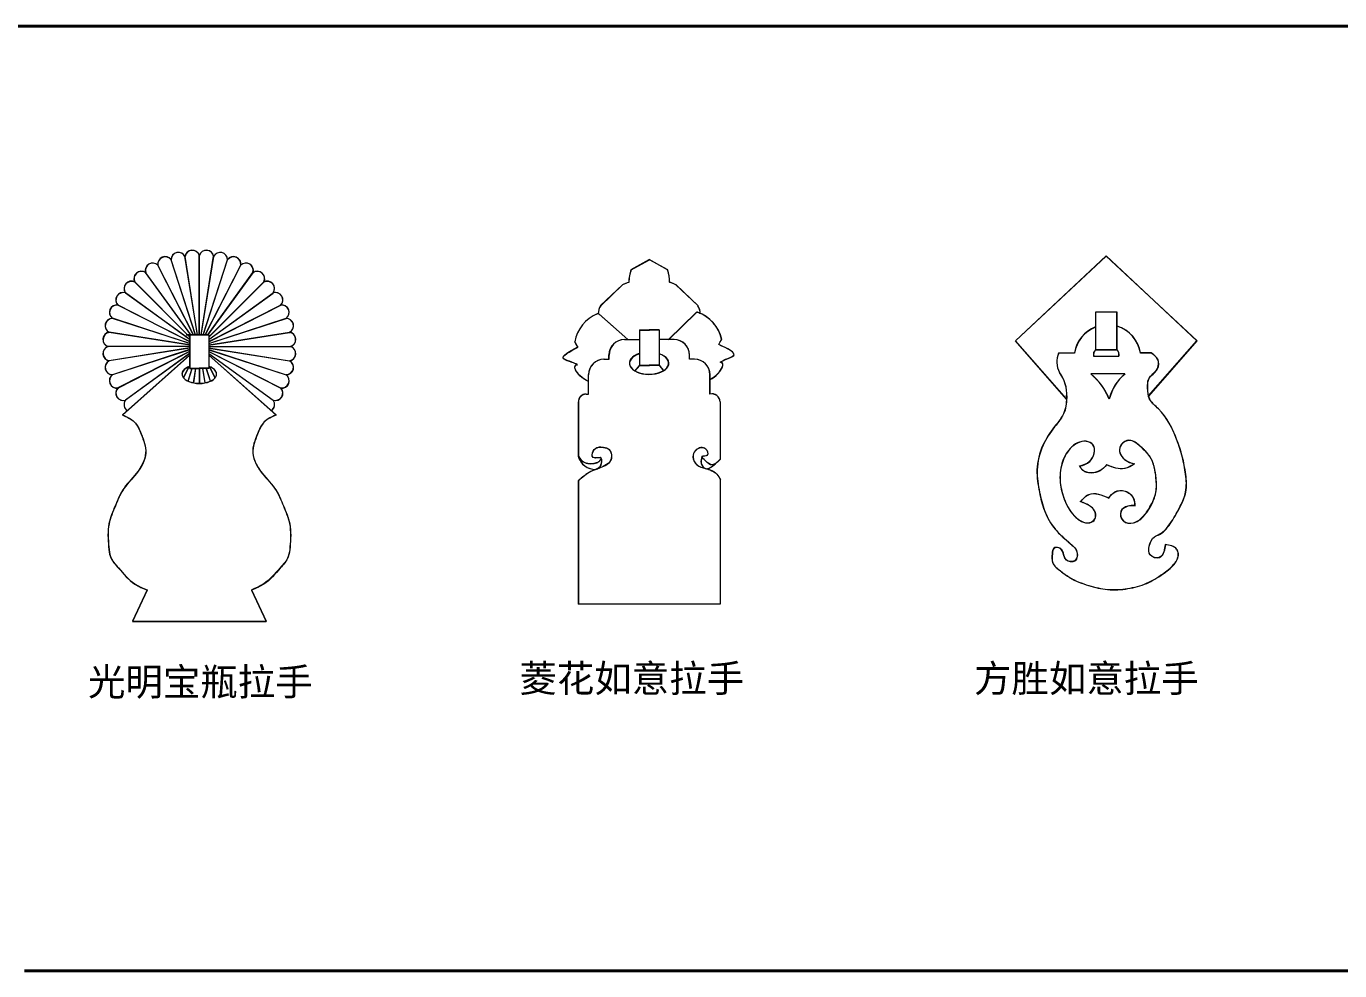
# Model space of a CAD drawing. Header units: millimetres. Extents: x -51923 to -51163, y -26833 to -26390.
# Drawn here: x -51669.8 to -51526.2, y -26492.8 to -26389.6 of the extents above; entities that cross this region are included whole.
import ezdxf

# ---------------------------------------------------------------- set-up
doc = ezdxf.new("R2010")
doc.units = ezdxf.units.MM
doc.header["$LTSCALE"] = 0.35
doc.styles.add('样式 1', font='simhei.ttf')

msp = doc.modelspace()

# ---------------------------------------------------------------- linework, layer by layer
at = {"lineweight": 40, "ltscale": 3}
for p, q in [((-51163.64, -26389.6), (-51923.06, -26389.6)), ((-51163.57, -26492.85), (-51669.97, -26492.85))]:
    msp.add_line(p, q, dxfattribs=at)
at = {"lineweight": 13}
for p, q in [((-51651.08, -26423.34), (-51652.44, -26414.75)), ((-51651.07, -26423.36), (-51652.43, -26414.77)), ((-51650.88, -26423.34), (-51650.88, -26414.63)), ((-51650.87, -26423.36), (-51650.87, -26414.64)), ((-51650.68, -26423.34), (-51649.32, -26414.75)), ((-51650.67, -26423.36), (-51649.3, -26414.77)), ((-51561.67, -26423.97), (-51551.74, -26414.71)), ((-51561.65, -26423.98), (-51551.73, -26414.73)), ((-51541.82, -26423.97), (-51551.74, -26414.71)), ((-51541.81, -26423.98), (-51551.73, -26414.73)), ((-51651.52, -26423.34), (-51655.41, -26415.71)), ((-51651.51, -26423.36), (-51655.4, -26415.73)), ((-51651.29, -26423.34), (-51653.96, -26415.12)), ((-51651.28, -26423.36), (-51653.95, -26415.13)), ((-51650.47, -26423.34), (-51647.8, -26415.12)), ((-51650.45, -26423.36), (-51647.78, -26415.13)), ((-51650.24, -26423.34), (-51646.35, -26415.71)), ((-51650.22, -26423.36), (-51646.33, -26415.73)), ((-51603.68, -26416.19), (-51601.69, -26415.1)), ((-51603.66, -26416.21), (-51601.68, -26415.12)), ((-51599.68, -26416.22), (-51601.69, -26415.1)), ((-51599.67, -26416.24), (-51601.68, -26415.12)), ((-51651.93, -26423.56), (-51657.94, -26417.55)), ((-51651.92, -26423.57), (-51657.92, -26417.57)), ((-51651.8, -26423.34), (-51656.75, -26416.53)), ((-51651.78, -26423.36), (-51656.73, -26416.55)), ((-51649.96, -26423.34), (-51645.01, -26416.53)), ((-51649.95, -26423.36), (-51645, -26416.55)), ((-51649.83, -26423.56), (-51643.82, -26417.55)), ((-51649.82, -26423.57), (-51643.81, -26417.57)), ((-51604.62, -26417.85), (-51607.02, -26420.14)), ((-51604.61, -26417.86), (-51607, -26420.15)), ((-51598.77, -26417.85), (-51596.38, -26420.14)), ((-51598.76, -26417.86), (-51596.36, -26420.15)), ((-51651.93, -26423.84), (-51658.95, -26418.74)), ((-51651.92, -26423.86), (-51658.94, -26418.76)), ((-51649.83, -26423.84), (-51642.81, -26418.74)), ((-51649.82, -26423.86), (-51642.79, -26418.76)), ((-51651.93, -26424.07), (-51659.77, -26420.08)), ((-51651.92, -26424.09), (-51659.76, -26420.09)), ((-51649.83, -26424.07), (-51641.99, -26420.08)), ((-51649.82, -26424.09), (-51641.97, -26420.09)), ((-51651.93, -26424.27), (-51660.37, -26421.52)), ((-51651.92, -26424.28), (-51660.36, -26421.54)), ((-51649.83, -26424.27), (-51641.39, -26421.52)), ((-51649.82, -26424.28), (-51641.37, -26421.54)), ((-51604.05, -26423.84), (-51607.2, -26421.05)), ((-51604.03, -26423.86), (-51607.18, -26421.07)), ((-51599.58, -26423.85), (-51596.58, -26420.9)), ((-51599.57, -26423.87), (-51596.56, -26420.92)), ((-51550.57, -26420.85), (-51552.92, -26420.85)), ((-51552.92, -26420.85), (-51552.92, -26424.95)), ((-51550.56, -26420.87), (-51552.9, -26420.87)), ((-51552.9, -26420.87), (-51552.9, -26424.97)), ((-51550.57, -26424.95), (-51550.57, -26420.85)), ((-51550.56, -26424.97), (-51550.56, -26420.87)), ((-51651.93, -26424.44), (-51660.74, -26423.05)), ((-51651.92, -26424.46), (-51660.72, -26423.06)), ((-51649.83, -26423.34), (-51652.3, -26423.34)), ((-51649.82, -26423.36), (-51652.29, -26423.36)), ((-51651.93, -26423.34), (-51651.93, -26426.99)), ((-51651.92, -26423.36), (-51651.92, -26427.01)), ((-51649.83, -26424.44), (-51641.02, -26423.05)), ((-51649.83, -26423.34), (-51649.83, -26426.99)), ((-51649.82, -26424.46), (-51641.01, -26423.06)), ((-51649.82, -26423.36), (-51649.82, -26427.01)), ((-51602.77, -26422.8), (-51601.7, -26422.8)), ((-51602.77, -26422.8), (-51602.77, -26426.66)), ((-51602.76, -26422.82), (-51601.68, -26422.82)), ((-51602.76, -26422.82), (-51602.76, -26426.67)), ((-51600.62, -26422.8), (-51601.7, -26422.8)), ((-51600.61, -26422.82), (-51601.68, -26422.82)), ((-51600.62, -26422.8), (-51600.62, -26426.66)), ((-51600.61, -26422.82), (-51600.61, -26426.67)), ((-51651.93, -26424.61), (-51660.86, -26424.61)), ((-51651.92, -26424.62), (-51660.84, -26424.62)), ((-51651.93, -26424.77), (-51660.74, -26426.17)), ((-51651.92, -26424.79), (-51660.72, -26426.18)), ((-51651.93, -26424.95), (-51660.37, -26427.69)), ((-51651.92, -26424.96), (-51660.36, -26427.71)), ((-51649.83, -26424.61), (-51640.9, -26424.61)), ((-51649.83, -26424.77), (-51641.02, -26426.17)), ((-51649.83, -26424.95), (-51641.39, -26427.69)), ((-51649.82, -26424.62), (-51640.89, -26424.62)), ((-51649.82, -26424.79), (-51641.01, -26426.18)), ((-51649.82, -26424.96), (-51641.37, -26427.71)), ((-51604.41, -26423.84), (-51602.77, -26423.84)), ((-51604.39, -26423.86), (-51602.76, -26423.86)), ((-51598.99, -26423.84), (-51600.62, -26423.84)), ((-51598.97, -26423.86), (-51600.61, -26423.86)), ((-51556.08, -26430.33), (-51561.67, -26423.97)), ((-51556.07, -26430.35), (-51561.65, -26423.98)), ((-51552.92, -26424.95), (-51550.57, -26424.95)), ((-51552.9, -26424.97), (-51550.56, -26424.97)), ((-51547.12, -26430), (-51541.82, -26423.97)), ((-51547.1, -26430.02), (-51541.81, -26423.98)), ((-51651.93, -26425.14), (-51659.77, -26429.14)), ((-51651.92, -26425.16), (-51659.76, -26429.15)), ((-51651.93, -26425.54), (-51659.28, -26432.09)), ((-51651.92, -26425.56), (-51659.27, -26432.1)), ((-51651.93, -26425.37), (-51658.95, -26430.47)), ((-51651.92, -26425.39), (-51658.94, -26430.49)), ((-51649.83, -26425.14), (-51641.99, -26429.14)), ((-51649.83, -26425.37), (-51642.81, -26430.47)), ((-51649.83, -26425.54), (-51642.48, -26432.09)), ((-51649.82, -26425.16), (-51641.97, -26429.15)), ((-51649.82, -26425.39), (-51642.79, -26430.49)), ((-51649.82, -26425.56), (-51642.46, -26432.1)), ((-51606.64, -26426), (-51606.1, -26426)), ((-51606.63, -26426.01), (-51606.08, -26426.01)), ((-51606.1, -26426), (-51606.1, -26425.53)), ((-51606.08, -26426.01), (-51606.08, -26425.55)), ((-51597.3, -26426), (-51597.3, -26425.53)), ((-51596.75, -26426), (-51597.3, -26426)), ((-51597.28, -26426.01), (-51597.28, -26425.55)), ((-51596.74, -26426.01), (-51597.28, -26426.01)), ((-51555.22, -26425.32), (-51556.95, -26425.32)), ((-51555.21, -26425.33), (-51556.94, -26425.33)), ((-51553.13, -26425.66), (-51550.36, -26425.66)), ((-51553.11, -26425.67), (-51550.35, -26425.67)), ((-51546.84, -26425.31), (-51548, -26425.31)), ((-51546.82, -26425.32), (-51547.99, -26425.32)), ((-51652.62, -26428.02), (-51652.01, -26426.82)), ((-51652.6, -26428.03), (-51651.99, -26426.84)), ((-51652.11, -26428.39), (-51651.66, -26426.99)), ((-51652.09, -26428.4), (-51651.64, -26427.01)), ((-51651.93, -26426.99), (-51650.88, -26426.99)), ((-51651.92, -26427.01), (-51650.87, -26427.01)), ((-51651.51, -26428.57), (-51651.26, -26426.99)), ((-51651.49, -26428.59), (-51651.24, -26427.01)), ((-51650.88, -26426.99), (-51650.88, -26428.63)), ((-51649.83, -26426.99), (-51650.88, -26426.99)), ((-51650.87, -26427.01), (-51650.87, -26428.65)), ((-51649.82, -26427.01), (-51650.87, -26427.01)), ((-51650.25, -26428.57), (-51650.5, -26426.99)), ((-51650.24, -26428.59), (-51650.49, -26427.01)), ((-51649.65, -26428.39), (-51650.11, -26426.99)), ((-51649.64, -26428.4), (-51650.09, -26427.01)), ((-51649.14, -26428.02), (-51649.75, -26426.82)), ((-51649.13, -26428.03), (-51649.74, -26426.84)), ((-51608.33, -26429.81), (-51608.33, -26427.68)), ((-51608.32, -26429.83), (-51608.32, -26427.7)), ((-51602.77, -26426.66), (-51603.27, -26427.26)), ((-51602.76, -26426.67), (-51603.26, -26427.28)), ((-51602.77, -26426.66), (-51601.7, -26426.66)), ((-51602.76, -26426.67), (-51601.68, -26426.67)), ((-51600.62, -26426.66), (-51601.7, -26426.66)), ((-51600.61, -26426.67), (-51601.68, -26426.67)), ((-51600.62, -26426.66), (-51600.12, -26427.26)), ((-51600.61, -26426.67), (-51600.11, -26427.28)), ((-51595.06, -26429.81), (-51595.06, -26427.68)), ((-51595.05, -26429.83), (-51595.05, -26427.7)), ((-51549.7, -26427.6), (-51553.44, -26427.6)), ((-51549.69, -26427.61), (-51553.42, -26427.61)), ((-51609.45, -26430.65), (-51609.45, -26436.59)), ((-51609.43, -26430.67), (-51609.43, -26436.6)), ((-51608.6, -26429.81), (-51608.33, -26429.81)), ((-51608.59, -26429.83), (-51608.32, -26429.83)), ((-51593.95, -26430.65), (-51593.95, -26436.93)), ((-51593.93, -26430.67), (-51593.93, -26436.95)), ((-51609.45, -26439.28), (-51609.45, -26452.76)), ((-51609.43, -26439.3), (-51609.43, -26452.78)), ((-51593.95, -26439.11), (-51593.95, -26452.76)), ((-51593.93, -26439.13), (-51593.93, -26452.78)), ((-51656.58, -26451.22), (-51658.19, -26454.65)), ((-51656.56, -26451.24), (-51658.18, -26454.67)), ((-51645.18, -26451.22), (-51643.57, -26454.65)), ((-51645.17, -26451.24), (-51643.55, -26454.67)), ((-51593.95, -26452.76), (-51609.45, -26452.76)), ((-51593.93, -26452.78), (-51609.43, -26452.78)), ((-51658.19, -26454.65), (-51643.57, -26454.65)), ((-51658.18, -26454.67), (-51643.55, -26454.67))]:
    msp.add_line(p, q, dxfattribs=at)
for centre, radius, start, end in [((-51654.61, -26415.59), 0.806, 36.2111, 188.7889), ((-51654.6, -26415.61), 0.806, 36.2111, 188.7889), ((-51653.16, -26415.12), 0.806, 27.2111, 179.7889), ((-51653.14, -26415.13), 0.806, 27.2111, 179.7889), ((-51651.65, -26414.88), 0.806, 18.2111, 170.7889), ((-51651.63, -26414.9), 0.806, 18.2111, 170.7889), ((-51650.11, -26414.88), 0.806, 9.2111, 161.7889), ((-51650.1, -26414.9), 0.806, 9.2111, 161.7889), ((-51648.6, -26415.12), 0.806, 0.2111, 152.7889), ((-51648.59, -26415.13), 0.806, 0.2111, 152.7889), ((-51647.15, -26415.59), 0.806, 351.2111, 143.7889), ((-51647.13, -26415.61), 0.806, 351.2111, 143.7889), ((-51657.22, -26417.19), 0.806, 54.2111, 206.7889), ((-51657.2, -26417.2), 0.806, 54.2111, 206.7889), ((-51655.98, -26416.29), 0.806, 45.2111, 197.7889), ((-51655.96, -26416.3), 0.806, 45.2111, 197.7889), ((-51645.78, -26416.29), 0.806, 342.2111, 134.7889), ((-51645.77, -26416.3), 0.806, 342.2111, 134.7889), ((-51644.54, -26417.19), 0.806, 333.2111, 125.7889), ((-51644.53, -26417.2), 0.806, 333.2111, 125.7889), ((-51600.13, -26417.58), 3.8, 158.6432, 180.1257), ((-51600.12, -26417.6), 3.8, 158.6432, 180.1257), ((-51604.93, -26417.78), 5.47, 2.0381, 16.5386), ((-51604.91, -26417.8), 5.47, 2.0381, 16.5386), ((-51658.3, -26418.27), 0.806, 63.2111, 215.7889), ((-51658.29, -26418.29), 0.806, 63.2111, 215.7889), ((-51643.46, -26418.27), 0.806, 324.2111, 116.7889), ((-51643.45, -26418.29), 0.806, 324.2111, 116.7889), ((-51602.47, -26422.5), 5.12, 106.6788, 114.8935), ((-51602.45, -26422.51), 5.12, 106.6788, 114.8935), ((-51600.93, -26422.5), 5.12, 65.1065, 73.3212), ((-51600.91, -26422.51), 5.12, 65.1065, 73.3212), ((-51659.2, -26419.51), 0.806, 72.2111, 224.7889), ((-51659.19, -26419.52), 0.806, 72.2111, 224.7889), ((-51642.56, -26419.51), 0.806, 315.2111, 107.7889), ((-51642.55, -26419.52), 0.806, 315.2111, 107.7889), ((-51659.9, -26420.87), 0.806, 81.2111, 233.7889), ((-51659.88, -26420.89), 0.806, 81.2111, 233.7889), ((-51641.87, -26420.87), 0.806, 306.2111, 98.7889), ((-51641.85, -26420.89), 0.806, 306.2111, 98.7889), ((-51605.73, -26420.99), 1.54, 146.354, 180.8365), ((-51605.72, -26421.01), 1.54, 146.354, 180.8365), ((-51597.66, -26420.99), 1.54, 359.1635, 33.646), ((-51597.65, -26421.01), 1.54, 359.1635, 33.646), ((-51660.37, -26422.33), 0.806, 90.2111, 242.7889), ((-51660.35, -26422.35), 0.806, 90.2111, 242.7889), ((-51641.39, -26422.33), 0.806, 297.2111, 89.7889), ((-51641.38, -26422.35), 0.806, 297.2111, 89.7889), ((-51605.84, -26424.78), 4.05, 112.2152, 170.3659), ((-51605.83, -26424.79), 4.05, 112.2152, 170.3659), ((-51607.31, -26421.18), 0.169, 48.5092, 112.2152), ((-51607.3, -26421.2), 0.169, 48.5092, 112.2152), ((-51596.46, -26421.02), 0.169, 70.7373, 134.4432), ((-51596.44, -26421.04), 0.169, 70.7373, 134.4432), ((-51597.74, -26424.69), 4.05, 12.5865, 70.7373), ((-51597.72, -26424.71), 4.05, 12.5865, 70.7373), ((-51660.61, -26423.84), 0.806, 99.2111, 251.7889), ((-51660.59, -26423.86), 0.806, 99.2111, 251.7889), ((-51641.15, -26423.84), 0.806, 288.2111, 80.7889), ((-51641.14, -26423.86), 0.806, 288.2111, 80.7889), ((-51551.61, -26425.88), 3.65, 110.9938, 171.1454), ((-51551.59, -26425.9), 3.65, 110.9938, 171.1454), ((-51551.61, -26425.88), 3.65, 8.9981, 73.4805), ((-51551.59, -26425.9), 3.65, 8.9981, 73.4805), ((-51660.61, -26425.37), 0.806, 108.2111, 260.7889), ((-51660.59, -26425.39), 0.806, 108.2111, 260.7889), ((-51641.15, -26425.37), 0.806, 279.2111, 71.7889), ((-51641.14, -26425.39), 0.806, 279.2111, 71.7889), ((-51604.41, -26425.53), 1.69, 90, 180), ((-51604.39, -26425.55), 1.69, 90, 180), ((-51598.99, -26425.53), 1.69, 0, 90), ((-51598.97, -26425.55), 1.69, 0, 90), ((-51552.38, -26425.5), 0.767, 134.6814, 192.1786), ((-51552.36, -26425.51), 0.767, 134.6814, 192.1786), ((-51551.11, -26425.5), 0.767, 347.8214, 45.3186), ((-51551.09, -26425.51), 0.767, 347.8214, 45.3186), ((-51660.37, -26426.88), 0.806, 117.2111, 269.7889), ((-51660.35, -26426.9), 0.806, 117.2111, 269.7889), ((-51641.39, -26426.88), 0.806, 270.2111, 62.7889), ((-51641.38, -26426.9), 0.806, 270.2111, 62.7889), ((-51606.64, -26427.68), 1.69, 90, 180), ((-51606.63, -26427.7), 1.69, 90, 180), ((-51596.75, -26427.68), 1.69, 0, 90), ((-51596.74, -26427.7), 1.69, 0, 90), ((-51554.79, -26426.28), 2.36, 156.0359, 209.4736), ((-51554.78, -26426.29), 2.36, 156.0359, 209.4736), ((-51659.9, -26428.34), 0.806, 126.2111, 278.7889), ((-51659.88, -26428.36), 0.806, 126.2111, 278.7889), ((-51641.87, -26428.34), 0.806, 261.2111, 53.7889), ((-51641.85, -26428.36), 0.806, 261.2111, 53.7889), ((-51560, -26429.8), 3.94, 355.8644, 36.905), ((-51559.99, -26429.82), 3.94, 355.8644, 36.905), ((-51557.84, -26432.94), 6.92, 21.9466, 50.498), ((-51557.82, -26432.95), 6.92, 21.9466, 50.498), ((-51546.46, -26431.54), 5.1, 129.5186, 166.5778), ((-51546.44, -26431.55), 5.1, 129.5186, 166.5778), ((-51659.2, -26429.7), 0.806, 135.2111, 287.7889), ((-51659.19, -26429.72), 0.806, 135.2111, 287.7889), ((-51642.56, -26429.7), 0.806, 252.2111, 44.7889), ((-51642.55, -26429.72), 0.806, 252.2111, 44.7889), ((-51658.3, -26430.94), 0.806, 144.2111, 236.1033), ((-51658.29, -26430.96), 0.806, 144.2111, 236.1033), ((-51643.46, -26430.94), 0.806, 303.8967, 35.7889), ((-51643.45, -26430.96), 0.806, 303.8967, 35.7889), ((-51608.6, -26430.65), 0.844, 90, 180), ((-51608.59, -26430.67), 0.844, 90, 180), ((-51594.84, -26430.67), 0.892, 1.2859, 104.5309), ((-51594.83, -26430.69), 0.892, 1.2859, 104.5309), ((-51607.6, -26436.14), 1.9, 193.7061, 272.2676), ((-51607.59, -26436.15), 1.9, 193.7061, 272.2676), ((-51607.79, -26437.16), 0.912, 286.705, 22.0144), ((-51607.78, -26437.18), 0.912, 286.705, 22.0144)]:
    msp.add_arc(centre, radius, start, end, dxfattribs=at)
for centre, major_axis, ratio, start_param, end_param in [((-51601.72, -26426.43), (2.15, 0), 0.560002, 2.084881, 7.319683), ((-51601.7, -26426.45), (2.15, 0), 0.560002, 2.084881, 7.319683), ((-51650.88, -26427.62), (1.89, 0), 0.533333, 2.161574, 7.263204), ((-51650.87, -26427.64), (1.89, 0), 0.533333, 2.161574, 7.263204)]:
    msp.add_ellipse(centre, major_axis=major_axis, ratio=ratio, start_param=start_param, end_param=end_param, dxfattribs=at)
for points in [[(-51609.55, -26426.59), (-51610.15, -26426.32), (-51611.05, -26425.94), (-51609.5, -26424.66)], [(-51609.54, -26426.6), (-51610.13, -26426.34), (-51611.04, -26425.96), (-51609.48, -26424.68)], [(-51609.5, -26424.66), (-51609.84, -26424.1)], [(-51609.48, -26424.68), (-51609.82, -26424.11)], [(-51594.1, -26424.39), (-51593.78, -26423.81)], [(-51593.94, -26426.31), (-51593.36, -26426.01), (-51592.47, -26425.59), (-51594.1, -26424.39)], [(-51594.08, -26424.4), (-51593.77, -26423.82)], [(-51593.93, -26426.32), (-51593.34, -26426.03), (-51592.46, -26425.6), (-51594.08, -26424.4)], [(-51595.06, -26428.2), (-51594.15, -26427.52), (-51593.78, -26426.35), (-51593.94, -26426.31)], [(-51595.05, -26428.22), (-51594.13, -26427.53), (-51593.76, -26426.37), (-51593.93, -26426.32)], [(-51545.31, -26446.27), (-51545.45, -26447.04), (-51545.94, -26447.68), (-51546.93, -26447.38), (-51547.04, -26446.43), (-51546.48, -26445.41), (-51545.94, -26445.14), (-51544.61, -26443.75), (-51543.64, -26442.06), (-51543.06, -26440.51), (-51543.06, -26438.57), (-51544.06, -26434.72), (-51546.03, -26431.43), (-51547, -26430.35), (-51547.21, -26429.12), (-51547.1, -26428.15), (-51546.14, -26427.02), (-51546.12, -26426), (-51546.84, -26425.31)], [(-51545.29, -26446.28), (-51545.44, -26447.05), (-51545.93, -26447.7), (-51546.92, -26447.4), (-51547.03, -26446.45), (-51546.46, -26445.42), (-51545.93, -26445.16), (-51544.6, -26443.77), (-51543.63, -26442.08), (-51543.04, -26440.53), (-51543.04, -26438.59), (-51544.04, -26434.74), (-51546.02, -26431.44), (-51546.98, -26430.37), (-51547.2, -26429.13), (-51547.09, -26428.17), (-51546.12, -26427.04), (-51546.11, -26426.01), (-51546.82, -26425.32)], [(-51608.33, -26428.42), (-51609.29, -26427.78), (-51609.71, -26426.64), (-51609.55, -26426.59)], [(-51608.32, -26428.44), (-51609.27, -26427.8), (-51609.7, -26426.66), (-51609.54, -26426.6)], [(-51556.07, -26429.99), (-51556.32, -26431.74), (-51557.39, -26433.37), (-51558.66, -26435.4), (-51559.31, -26438.1), (-51559.04, -26440.53), (-51558.5, -26442.53), (-51557.31, -26444.59), (-51556.3, -26445.59), (-51555.49, -26446.31), (-51555.01, -26446.89), (-51555.2, -26448.04), (-51556.11, -26447.94), (-51556.54, -26446.94), (-51556.93, -26446.6), (-51557.46, -26446.65), (-51557.65, -26447.27), (-51557.6, -26448.23), (-51556.74, -26449.14), (-51555.73, -26449.86), (-51553.66, -26450.73), (-51551.6, -26451.16), (-51549.39, -26451.06), (-51547.32, -26450.49), (-51545.59, -26449.48), (-51544.35, -26448.42), (-51543.87, -26447.27), (-51544.06, -26446.74), (-51545.31, -26446.27)], [(-51556.05, -26430), (-51556.31, -26431.76), (-51557.38, -26433.39), (-51558.64, -26435.41), (-51559.29, -26438.12), (-51559.02, -26440.55), (-51558.48, -26442.55), (-51557.3, -26444.6), (-51556.29, -26445.61), (-51555.47, -26446.33), (-51554.99, -26446.91), (-51555.18, -26448.06), (-51556.1, -26447.96), (-51556.53, -26446.95), (-51556.91, -26446.62), (-51557.44, -26446.67), (-51557.63, -26447.29), (-51557.59, -26448.25), (-51556.72, -26449.16), (-51555.71, -26449.88), (-51553.65, -26450.74), (-51551.58, -26451.18), (-51549.37, -26451.08), (-51547.31, -26450.5), (-51545.58, -26449.5), (-51544.33, -26448.44), (-51543.85, -26447.29), (-51544.04, -26446.76), (-51545.29, -26446.28)], [(-51659.28, -26432.09), (-51657.98, -26432.85), (-51657.23, -26434.17), (-51656.74, -26436.23), (-51657.77, -26438.48), (-51659.27, -26440.32), (-51660.07, -26442.01), (-51660.75, -26443.99), (-51660.79, -26446.52), (-51660.6, -26447.58), (-51659.72, -26448.81), (-51657.93, -26450.56), (-51656.58, -26451.22)], [(-51659.27, -26432.1), (-51657.96, -26432.87), (-51657.22, -26434.19), (-51656.72, -26436.25), (-51657.75, -26438.49), (-51659.25, -26440.34), (-51660.05, -26442.02), (-51660.74, -26444.01), (-51660.77, -26446.54), (-51660.58, -26447.6), (-51659.71, -26448.83), (-51657.91, -26450.58), (-51656.56, -26451.24)], [(-51642.48, -26432.09), (-51643.78, -26432.85), (-51644.53, -26434.17), (-51645.03, -26436.23), (-51643.99, -26438.48), (-51642.49, -26440.32), (-51641.69, -26442.01), (-51641.01, -26443.99), (-51640.97, -26446.52), (-51641.16, -26447.58), (-51642.04, -26448.81), (-51643.84, -26450.56), (-51645.18, -26451.22)], [(-51642.46, -26432.1), (-51643.77, -26432.87), (-51644.51, -26434.19), (-51645.01, -26436.25), (-51643.98, -26438.49), (-51642.48, -26440.34), (-51641.68, -26442.02), (-51640.99, -26444.01), (-51640.96, -26446.54), (-51641.15, -26447.6), (-51642.02, -26448.83), (-51643.82, -26450.58), (-51645.17, -26451.24)], [(-51554.67, -26437.66), (-51553.56, -26437.16), (-51553.2, -26435.35), (-51553.93, -26434.97), (-51555.68, -26435.75), (-51556.58, -26437.39), (-51556.77, -26439.46), (-51556.29, -26441.39), (-51555.23, -26443.11), (-51553.56, -26443.86), (-51552.99, -26443.46), (-51552.94, -26442.76), (-51553.43, -26442.1), (-51554.57, -26441.57)], [(-51554.65, -26437.68), (-51553.54, -26437.18), (-51553.18, -26435.37), (-51553.92, -26434.98), (-51555.67, -26435.77), (-51556.57, -26437.41), (-51556.76, -26439.48), (-51556.27, -26441.41), (-51555.22, -26443.13), (-51553.54, -26443.87), (-51552.97, -26443.48), (-51552.93, -26442.77), (-51553.41, -26442.12), (-51554.56, -26441.59)], [(-51548.62, -26442), (-51549.39, -26442.06), (-51550.14, -26442.62), (-51549.88, -26443.66), (-51548.78, -26443.88), (-51547.76, -26443.24), (-51546.96, -26442.15), (-51546.32, -26440.54), (-51546.3, -26439.01), (-51546.98, -26436.61), (-51547.97, -26435.57), (-51549.26, -26434.86), (-51550.08, -26435.3), (-51550.3, -26436.06), (-51549.89, -26436.8), (-51549.2, -26437.27), (-51548.65, -26437.43)], [(-51548.61, -26442.02), (-51549.38, -26442.08), (-51550.12, -26442.64), (-51549.86, -26443.68), (-51548.77, -26443.89), (-51547.74, -26443.26), (-51546.94, -26442.17), (-51546.31, -26440.56), (-51546.28, -26439.03), (-51546.97, -26436.63), (-51547.95, -26435.59), (-51549.24, -26434.88), (-51550.06, -26435.31), (-51550.28, -26436.08), (-51549.87, -26436.82), (-51549.19, -26437.28), (-51548.64, -26437.45)], [(-51609.45, -26436.59), (-51608.88, -26437.21), (-51607.57, -26437.34), (-51607.1, -26437.09), (-51606.94, -26436.83), (-51607.83, -26436.73), (-51607.83, -26436.05), (-51607.25, -26435.6), (-51606.69, -26435.63), (-51606.09, -26435.85), (-51605.86, -26436.28), (-51605.84, -26436.83), (-51606.04, -26437.24), (-51606.72, -26437.71), (-51608.08, -26438.27), (-51609.45, -26439.28)], [(-51609.43, -26436.6), (-51608.87, -26437.23), (-51607.56, -26437.35), (-51607.08, -26437.1), (-51606.93, -26436.85), (-51607.81, -26436.75), (-51607.81, -26436.07), (-51607.23, -26435.62), (-51606.68, -26435.64), (-51606.07, -26435.87), (-51605.85, -26436.3), (-51605.82, -26436.85), (-51606.02, -26437.25), (-51606.7, -26437.73), (-51608.06, -26438.28), (-51609.43, -26439.3)], [(-51593.95, -26436.93), (-51594.83, -26437.54), (-51595.56, -26437.09), (-51595.9, -26436.61), (-51595.33, -26436.45), (-51595.5, -26435.82), (-51596.57, -26435.91), (-51596.9, -26436.45), (-51596.66, -26437.35), (-51595.8, -26437.87), (-51595.05, -26438.08), (-51594.3, -26438.56), (-51593.93, -26439.14)], [(-51593.93, -26436.95), (-51594.82, -26437.56), (-51595.55, -26437.11), (-51595.89, -26436.63), (-51595.31, -26436.47), (-51595.49, -26435.84), (-51596.56, -26435.93), (-51596.88, -26436.47), (-51596.65, -26437.37), (-51595.78, -26437.88), (-51595.04, -26438.1), (-51594.29, -26438.58), (-51593.92, -26439.15)], [(-51595.92, -26436.65), (-51596.03, -26437.37), (-51595.54, -26437.94), (-51594.48, -26437.41)], [(-51595.9, -26436.67), (-51596.01, -26437.39), (-51595.52, -26437.95), (-51594.46, -26437.43)], [(-51551.7, -26437.55), (-51552.43, -26438.18), (-51554.28, -26438.15), (-51554.67, -26437.66)], [(-51551.68, -26437.56), (-51552.42, -26438.2), (-51554.26, -26438.17), (-51554.65, -26437.68)], [(-51548.65, -26437.43), (-51549.73, -26437.94), (-51551.7, -26437.55)], [(-51548.64, -26437.45), (-51549.71, -26437.96), (-51551.68, -26437.56)], [(-51554.57, -26441.57), (-51553.64, -26440.77), (-51551.45, -26441.15)], [(-51554.56, -26441.59), (-51553.63, -26440.79), (-51551.44, -26441.17)], [(-51551.45, -26441.15), (-51550.81, -26440.5), (-51549.67, -26440.42), (-51548.79, -26441.16), (-51548.62, -26442.04)], [(-51551.44, -26441.17), (-51550.8, -26440.52), (-51549.66, -26440.43), (-51548.78, -26441.18), (-51548.6, -26442.06)]]:
    msp.add_spline(points, degree=3, dxfattribs=at)

# ---------------------------------------------------------------- texts
at = {"lineweight": 5, "insert": (-51663.04, -26459.77), "char_height": 3, "width": 203.6821, "attachment_point": 1, "style": '样式 1'}
msp.add_mtext('{\\fSimSun|b0|i0|c134|p2;\\C0;光明宝瓶拉手}', dxfattribs=at)
at = {"lineweight": 13, "char_height": 3, "width": 203.6821, "attachment_point": 1, "style": '样式 1'}
for s, insert in [('{\\fSimSun|b0|i0|c134|p2;\\C0;菱花如意拉手}', (-51615.88, -26459.39)), ('{\\fSimSun|b0|i0|c134|p2;\\C0;方胜如意拉手}', (-51566.19, -26459.39))]:
    msp.add_mtext(s, dxfattribs=dict(at, insert=insert))

doc.saveas('drawing.dxf')
